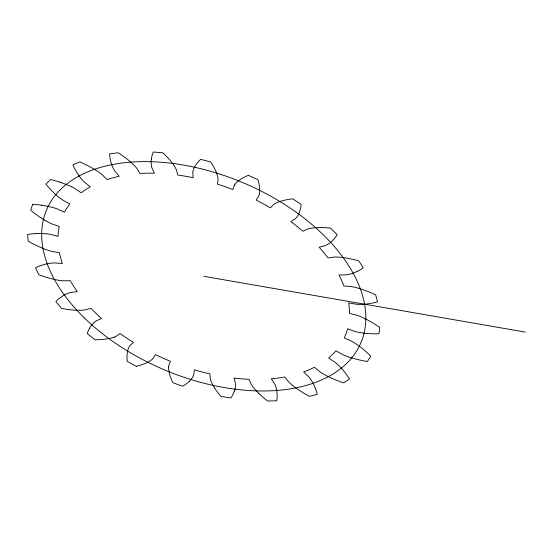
<?xml version="1.0" encoding="UTF-8"?>
<svg xmlns="http://www.w3.org/2000/svg" width="553" height="553" viewBox="0 0 553 553"><rect width="100%" height="100%" fill="white"/><g stroke="black" fill="none" stroke-linecap="round" stroke-linejoin="round"><path stroke-width="0.83" d="M168.603 367.095L168.596 367.731A46.093 27.415 22.9 0 0 168.693 369.452L168.886 370.98A60.754 36.139 22.9 0 0 169.633 374.312L170.206 376.206A77.247 45.947 22.9 0 0 172.889 382.738A185.476 110.33 22.9 0 0 182.808 386.25A77.247 45.947 22.9 0 0 187.951 382.496L189.278 381.28M151.342 159.34L151.612 157.633A77.247 45.947 22.9 0 1 153.264 152.047A185.476 110.33 22.9 0 1 162.941 152.822A77.247 45.947 22.9 0 1 168.935 159.015L170.518 160.868A60.754 36.139 22.9 0 1 173.103 164.213L174.174 165.796A46.093 27.415 22.9 0 1 175.287 167.614L175.667 168.299A22.334 13.286 22.9 0 1 176.379 169.799L177.796 175.059A153.471 91.286 22.9 0 1 193.232 177.734L192.769 172.64A22.334 13.286 22.9 0 1 192.962 171.299L193.101 170.704A46.093 27.415 22.9 0 1 193.598 169.17L194.151 167.87A60.754 36.139 22.9 0 1 195.638 165.229L196.619 163.819A77.247 45.947 22.9 0 1 200.67 159.368A185.476 110.33 22.9 0 1 210.693 162.015A77.247 45.947 22.9 0 1 214.557 168.554L215.497 170.469A60.754 36.139 22.9 0 1 216.887 173.87L217.384 175.446A46.093 27.415 22.9 0 1 217.827 177.23L217.951 177.893A22.334 13.286 22.9 0 1 218.096 179.331L217.46 184.135A153.471 91.286 22.9 0 1 232.848 189.589L234.437 185.124M234.292 391.386L233.656 392.955A77.247 45.947 22.9 0 1 230.781 398.022A185.476 110.33 22.9 0 1 220.834 396.294A77.247 45.947 22.9 0 1 215.864 389.865L214.592 387.964M89.572 328.212L90.457 326.754A60.754 36.139 22.9 0 1 92.289 324.286L93.291 323.208A46.093 27.415 22.9 0 1 94.549 322.053L95.054 321.639A22.334 13.286 22.9 0 1 96.277 320.809L101.524 318.569A153.471 91.286 22.9 0 1 91.031 308.304L85.134 309.908A22.334 13.286 22.9 0 1 83.296 310.136L82.438 310.198A46.093 27.415 22.9 0 1 80.088 310.288L77.987 310.281A60.754 36.139 22.9 0 1 73.376 310.046L70.756 309.798A77.247 45.947 22.9 0 1 61.618 308.436A185.476 110.33 22.9 0 1 55.929 301.537A77.247 45.947 22.9 0 1 60.574 297.445L62.109 296.373A60.754 36.139 22.9 0 1 65.081 294.631L66.588 293.913A46.093 27.415 22.9 0 1 68.399 293.18L69.111 292.931A22.334 13.286 22.9 0 1 70.756 292.468L77.275 291.618A153.471 91.286 22.9 0 1 70.272 280.661L63.319 280.834A22.334 13.286 22.9 0 1 61.265 280.648L60.318 280.53A46.093 27.415 22.9 0 1 57.768 280.122L55.528 279.687A60.754 36.139 22.9 0 1 50.71 278.539L48.007 277.793A77.247 45.947 22.9 0 1 38.8 274.751A185.476 110.33 22.9 0 1 35.551 267.666A77.247 45.947 22.9 0 1 42.187 265.108L44.261 264.5A60.754 36.139 22.9 0 1 48.152 263.615L50.053 263.311A46.093 27.415 22.9 0 1 52.293 263.048L53.157 262.986A22.334 13.286 22.9 0 1 55.1 262.924L62.413 263.532A153.471 91.286 22.9 0 1 59.413 252.7L51.92 251.421A22.334 13.286 22.9 0 1 49.798 250.841L48.837 250.544A46.093 27.415 22.9 0 1 46.279 249.673L44.067 248.843A60.754 36.139 22.9 0 1 39.387 246.866L36.809 245.67A77.247 45.947 22.9 0 1 28.224 241.177A185.476 110.33 22.9 0 1 27.65 234.437A77.247 45.947 22.9 0 1 35.779 233.601M357.556 271.274L355.724 272.117A60.754 36.139 22.9 0 1 352.261 273.445L350.547 273.963A46.093 27.415 22.9 0 1 348.494 274.461L347.706 274.62A22.334 13.286 22.9 0 1 345.888 274.882L338.913 275.007A153.471 91.286 22.9 0 1 343.959 286.005L351.252 286.565A22.334 13.286 22.9 0 1 353.36 286.945L354.321 287.159A46.093 27.415 22.9 0 1 356.899 287.802L359.146 288.438A60.754 36.139 22.9 0 1 363.943 290.021L366.604 290.996A77.247 45.947 22.9 0 1 375.584 294.797A185.476 110.33 22.9 0 1 377.512 301.779A77.247 45.947 22.9 0 1 370.061 303.493L367.766 303.846A60.754 36.139 22.9 0 1 363.528 304.274L361.482 304.364A46.093 27.415 22.9 0 1 359.084 304.378L358.171 304.35A22.334 13.286 22.9 0 1 356.132 304.205L348.625 302.878A153.471 91.286 22.9 0 1 349.517 313.351L357.079 315.321A22.334 13.286 22.9 0 1 359.174 316.081L360.114 316.461A46.093 27.415 22.9 0 1 362.602 317.54L364.738 318.549A60.754 36.139 22.9 0 1 369.217 320.885L371.664 322.275A77.247 45.947 22.9 0 1 379.697 327.376A185.476 110.33 22.9 0 1 378.895 333.756A77.247 45.947 22.9 0 1 370.24 333.694L367.641 333.535A60.754 36.139 22.9 0 1 362.941 333.03L360.715 332.692A46.093 27.415 22.9 0 1 358.157 332.208L357.19 332A22.334 13.286 22.9 0 1 355.067 331.454L347.602 328.779A153.471 91.286 22.9 0 1 344.263 337.945L351.528 341.187A22.334 13.286 22.9 0 1 353.457 342.266L354.307 342.784A46.093 27.415 22.9 0 1 356.519 344.222L358.392 345.528A60.754 36.139 22.9 0 1 362.215 348.445L364.261 350.139A77.247 45.947 22.9 0 1 370.752 356.16A185.476 110.33 22.9 0 1 367.289 361.468A77.247 45.947 22.9 0 1 358.067 359.644L355.365 358.973A60.754 36.139 22.9 0 1 350.547 357.577L348.314 356.83A46.093 27.415 22.9 0 1 345.777 355.89L344.83 355.517A22.334 13.286 22.9 0 1 342.784 354.618L335.899 350.789A153.471 91.286 22.9 0 1 328.593 357.971L335.021 362.236A22.334 13.286 22.9 0 1 336.639 363.556L337.337 364.178A46.093 27.415 22.9 0 1 339.113 365.865L340.579 367.365A60.754 36.139 22.9 0 1 343.468 370.655L344.961 372.522A77.247 45.947 22.9 0 1 349.427 379.019A185.476 110.33 22.9 0 1 343.558 382.87A77.247 45.947 22.9 0 1 334.454 379.413L331.841 378.28A60.754 36.139 22.9 0 1 327.265 376.095L325.185 374.996A46.093 27.415 22.9 0 1 322.862 373.676L322.005 373.157A22.334 13.286 22.9 0 1 320.187 371.969L314.401 367.275A153.471 91.286 22.9 0 1 303.659 371.934L308.781 376.918A22.334 13.286 22.9 0 1 309.963 378.376L310.461 379.054A46.093 27.415 22.9 0 1 311.664 380.865L312.618 382.455A60.754 36.139 22.9 0 1 314.353 385.863L315.182 387.777A77.247 45.947 22.9 0 1 317.298 394.261A185.476 110.33 22.9 0 1 309.452 396.363A77.247 45.947 22.9 0 1 301.143 391.531L298.82 390.024A60.754 36.139 22.9 0 1 294.825 387.218L293.055 385.849A46.093 27.415 22.9 0 1 291.106 384.231L290.408 383.616A22.334 13.286 22.9 0 1 288.956 382.22L284.698 377.008A153.471 91.286 22.9 0 1 271.316 378.812L274.751 384.128A22.334 13.286 22.9 0 1 275.415 385.628L275.664 386.312A46.093 27.415 22.9 0 1 276.217 388.109L276.576 389.665A60.754 36.139 22.9 0 1 277.039 392.948L277.143 394.759A77.247 45.947 22.9 0 1 276.749 400.759A185.476 110.33 22.9 0 1 267.507 400.946A77.247 45.947 22.9 0 1 260.608 395.105L258.742 393.335M279.051 201.804L277.447 202.433A46.093 27.415 22.9 0 0 275.712 203.241L275.09 203.573A22.334 13.286 22.9 0 0 273.825 204.368L270.306 207.88A153.471 91.286 22.9 0 0 256.108 200.041L258.749 196.052A22.334 13.286 22.9 0 0 259.177 194.787L259.316 194.2A46.093 27.415 22.9 0 0 259.578 192.575L259.682 191.117A60.754 36.139 22.9 0 0 259.592 187.916L259.385 186.084A77.247 45.947 22.9 0 0 257.933 179.684A185.476 110.33 22.9 0 0 248.311 175.363M114.271 337.116L113.552 337.358A46.093 27.415 22.9 0 1 111.575 337.931L109.771 338.36A60.754 36.139 22.9 0 1 105.72 339.044L103.37 339.321A77.247 45.947 22.9 0 1 94.971 339.742A185.476 110.33 22.9 0 1 87.263 333.535A77.247 45.947 22.9 0 1 89.579 328.212M35.779 233.601L38.247 233.504A60.754 36.139 22.9 0 1 42.761 233.546L44.917 233.67A46.093 27.415 22.9 0 1 47.42 233.905L48.367 234.023A22.334 13.286 22.9 0 1 50.468 234.375L58.024 236.394A153.471 91.286 22.9 0 1 59.261 226.481L51.775 223.854A22.334 13.286 22.9 0 1 49.749 222.921L48.844 222.472A46.093 27.415 22.9 0 1 46.473 221.2L44.447 220.032M41.834 205.26L44.51 205.681A60.754 36.139 22.9 0 1 49.314 206.642L51.567 207.188A46.093 27.415 22.9 0 1 54.139 207.907L55.1 208.204A22.334 13.286 22.9 0 1 57.201 208.93L64.445 212.214A153.471 91.286 22.9 0 1 69.816 203.967L62.904 200.172A22.334 13.286 22.9 0 1 61.12 198.962L60.339 198.389A46.093 27.415 22.9 0 1 58.321 196.813L56.641 195.396A60.754 36.139 22.9 0 1 53.254 192.264L51.464 190.467A77.247 45.947 22.9 0 1 45.934 184.149A185.476 110.33 22.9 0 1 50.648 179.525A77.247 45.947 22.9 0 1 59.897 182.186M203.746 276.3L525.35 332.097M59.897 182.186L62.579 183.098A60.754 36.139 22.9 0 1 67.321 184.902L69.498 185.836A46.093 27.415 22.9 0 1 71.952 186.976L72.858 187.432A22.334 13.286 22.9 0 1 74.807 188.483L81.201 192.783A153.471 91.286 22.9 0 1 90.312 186.81L84.526 182.186A22.334 13.286 22.9 0 1 83.068 180.734L82.466 180.084A46.093 27.415 22.9 0 1 80.959 178.322L79.743 176.76A60.754 36.139 22.9 0 1 77.406 173.372L76.238 171.471A77.247 45.947 22.9 0 1 72.913 164.918A185.476 110.33 22.9 0 1 79.839 161.911A77.247 45.947 22.9 0 1 88.625 166.094L91.121 167.428A60.754 36.139 22.9 0 1 95.441 169.944L97.383 171.195A46.093 27.415 22.9 0 1 99.54 172.674L100.328 173.248A22.334 13.286 22.9 0 1 101.973 174.554L107.047 179.552A153.471 91.286 22.9 0 1 119.22 176.289L114.9 171.091A22.334 13.286 22.9 0 1 113.973 169.598L113.593 168.914A46.093 27.415 22.9 0 1 112.708 167.089L112.045 165.506A60.754 36.139 22.9 0 1 110.932 162.126L110.462 160.246A77.247 45.947 22.9 0 1 109.598 153.948A185.476 110.33 22.9 0 1 118.218 152.787A77.247 45.947 22.9 0 1 125.89 158.179L128.013 159.831A60.754 36.139 22.9 0 1 131.6 162.872L133.162 164.345A46.093 27.415 22.9 0 1 134.856 166.059L135.464 166.709A22.334 13.286 22.9 0 1 136.688 168.167L140.061 173.49A153.471 91.286 22.9 0 1 154.398 173.193L151.93 167.891A22.334 13.286 22.9 0 1 151.529 166.37L151.404 165.706A46.093 27.415 22.9 0 1 151.204 163.964L151.149 162.464A60.754 36.139 22.9 0 1 151.342 159.34M136.391 366.335A185.476 110.33 22.9 0 1 127.245 361.289A77.247 45.947 22.9 0 1 127.052 355.13L127.204 353.395A60.754 36.139 22.9 0 1 127.771 350.381L128.185 349.026A46.093 27.415 22.9 0 1 128.794 347.533L129.063 346.994A22.334 13.286 22.9 0 1 129.768 345.853L133.356 342.383A153.471 91.286 22.9 0 1 120.153 333.57L115.791 336.473A22.334 13.286 22.9 0 1 114.264 337.109M32.807 204.313A185.476 110.33 22.9 0 0 30.664 210.209A77.247 45.947 22.9 0 0 37.991 215.822L40.251 217.384A60.754 36.139 22.9 0 0 44.44 220.032M32.807 204.306A77.247 45.947 22.9 0 1 41.834 205.26M136.391 366.335A77.247 45.947 22.9 0 0 143.421 364.164L145.328 363.397A60.754 36.139 22.9 0 0 148.529 361.835L149.898 361.005A46.093 27.415 22.9 0 0 151.363 359.989L151.875 359.581A22.334 13.286 22.9 0 0 152.898 358.614L155.469 354.591A153.471 91.286 22.9 0 0 170.4 361.303L168.755 365.74A22.334 13.286 22.9 0 0 168.61 367.095M189.271 381.28A60.754 36.139 22.9 0 0 191.379 378.957L192.216 377.796A46.093 27.415 22.9 0 0 193.052 376.406L193.329 375.867A22.334 13.286 22.9 0 0 193.806 374.63L194.366 369.798A153.471 91.286 22.9 0 0 209.926 373.911L210.327 378.985A22.334 13.286 22.9 0 0 210.755 380.471L211.011 381.148A46.093 27.415 22.9 0 0 211.792 382.966L212.587 384.556A60.754 36.139 22.9 0 0 214.592 387.964M234.285 391.386A60.754 36.139 22.9 0 0 235.143 388.476L235.391 387.059A46.093 27.415 22.9 0 0 235.537 385.406L235.55 384.77A22.334 13.286 22.9 0 0 235.454 383.347L233.96 378.079A153.471 91.286 22.9 0 0 248.988 379.282L251.408 384.618A22.334 13.286 22.9 0 0 252.389 386.112L252.88 386.789A46.093 27.415 22.9 0 0 254.297 388.572L255.631 390.107A60.754 36.139 22.9 0 0 258.749 393.335M357.549 271.267A77.247 45.947 22.9 0 0 363.245 267.922A185.476 110.33 22.9 0 0 358.731 260.857A77.247 45.947 22.9 0 0 349.475 258.638L346.786 258.133A60.754 36.139 22.9 0 0 342.024 257.428L339.832 257.207A46.093 27.415 22.9 0 0 337.365 257.048L336.452 257.021A22.334 13.286 22.9 0 0 334.482 257.041L327.998 257.94A153.471 91.286 22.9 0 0 319.171 247.226L325.102 245.67A22.334 13.286 22.9 0 0 326.553 245.014L327.169 244.682A46.093 27.415 22.9 0 0 328.724 243.728L329.982 242.822A60.754 36.139 22.9 0 0 332.408 240.7L333.632 239.421A77.247 45.947 22.9 0 0 337.15 234.672A185.476 110.33 22.9 0 0 330.383 228.057A77.247 45.947 22.9 0 0 321.535 227.587L319.019 227.594A60.754 36.139 22.9 0 0 314.65 227.815L312.68 228.03A46.093 27.415 22.9 0 0 310.496 228.368L309.701 228.52A22.334 13.286 22.9 0 0 308.021 228.949L302.83 231.237A153.471 91.286 22.9 0 0 290.871 221.608L295.323 218.725A22.334 13.286 22.9 0 0 296.297 217.73L296.691 217.253A46.093 27.415 22.9 0 0 297.632 215.912L298.344 214.688A60.754 36.139 22.9 0 0 299.553 211.923L300.085 210.306A77.247 45.947 22.9 0 0 301.157 204.52A185.476 110.33 22.9 0 0 292.648 198.838A77.247 45.947 22.9 0 0 284.857 200.145L282.707 200.67A60.754 36.139 22.9 0 0 279.051 201.804M248.311 175.356A77.247 45.947 22.9 0 0 242.166 178.349L240.534 179.352A60.754 36.139 22.9 0 0 237.859 181.315L236.746 182.317A46.093 27.415 22.9 0 0 235.585 183.534L235.191 184.011A22.334 13.286 22.9 0 0 234.431 185.124M84.54 318.093A170.642 101.503 22.9 0 0 358.455 347.885A170.642 101.503 22.9 0 0 168.25 162.914A170.642 101.503 22.9 0 0 84.54 318.093"/></g></svg>
